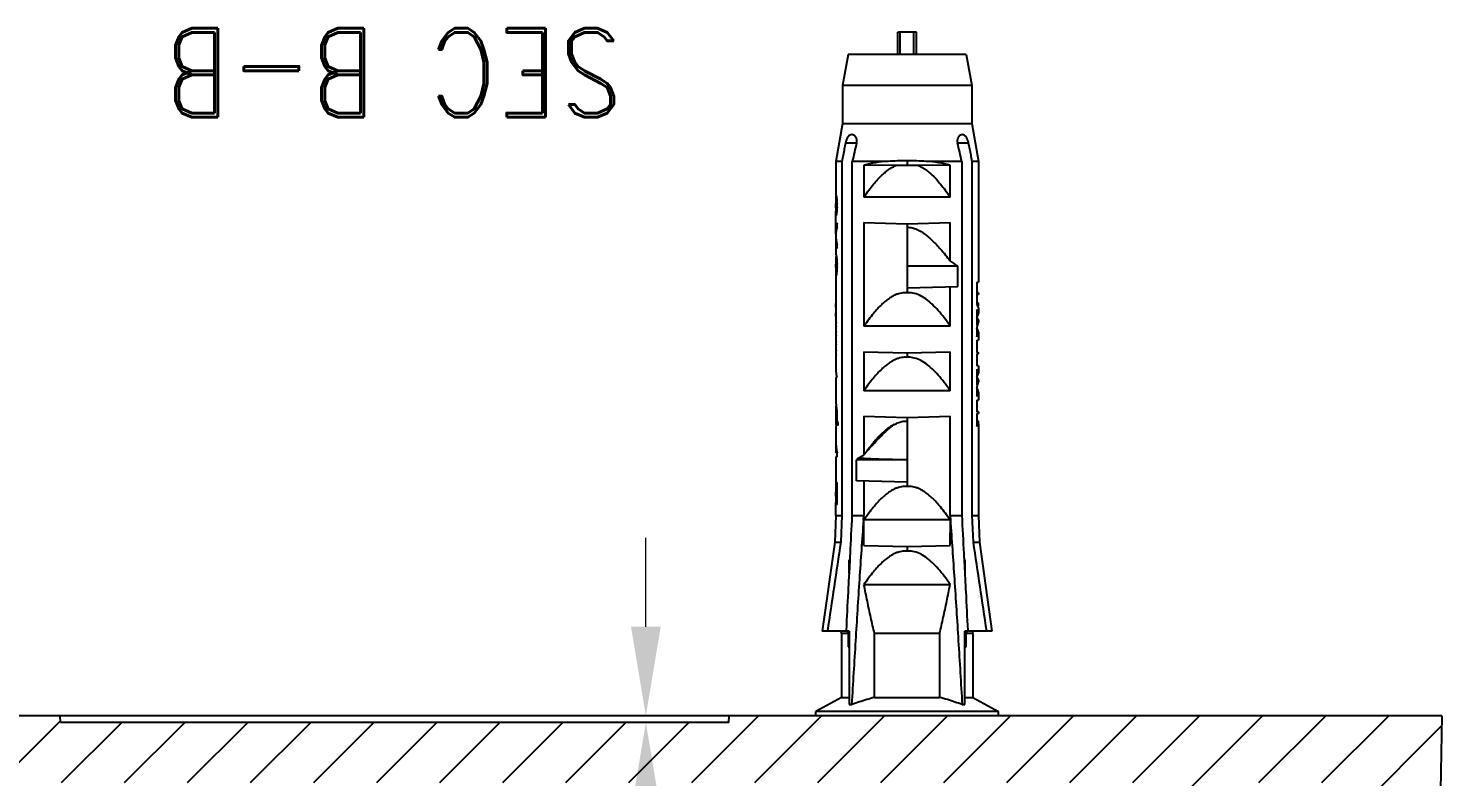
# Model space of a CAD drawing. Header units: millimetres. Extents: x 306 to 1885, y 393 to 1000.
# Drawn here: x 1322.1 to 1385.6, y 650.3 to 683.9 of the extents above; entities that cross this region are included whole.
import ezdxf
from ezdxf.enums import TextEntityAlignment as Align

# ---------------------------------------------------------------- set-up
doc = ezdxf.new("R2010")
doc.units = ezdxf.units.MM
doc.layers.add('dim', color=3, linetype='Continuous', lineweight=9)
doc.layers.add('hatch', color=56, linetype='Continuous', lineweight=9)
doc.styles.add('FFS', font='SIMFANG.TTF', dxfattribs={"width": 0.9})
doc.styles.add('ROMAND', font='romand.shx', dxfattribs={"width": 0.85, "bigfont": 'gbcbig.shx'})
doc.dimstyles.new('YanXiu', dxfattribs={"dimtxt": 2.5, "dimasz": 2.2, "dimexe": 1, "dimexo": 0.6, "dimgap": 0.66, "dimtad": 0, "dimzin": 1, "dimdsep": 46, "dimtxsty": 'FFS', "dimcen": 0, "dimclrd": 256, "dimclre": 131, "dimclrt": 42, "dimazin": 0, "dimtfac": 1, "dimtofl": 0, "dimtmove": 0, "dimatfit": 3, "dimfxl": 0, "dimlwd": 5, "dimlwe": 5, "dimarcsym": 0})

# ---------------------------------------------------------------- blocks, each defined once
blk = doc.blocks.new('*D46')
at = {"layer": 'Defpoints', "color": 0}
for p in [(-119.915, 43.852), (-116.191, 43.852), (-119.931, 43.552)]:
    blk.add_point(p, dxfattribs=at)
at = {"layer": 'dim', "lineweight": 5}
for p, q in [((-116.191, 47.852), (-116.191, 51.852)), ((-116.191, 39.552), (-116.191, 35.552))]:
    blk.add_line(p, q, dxfattribs=at)
at = {"layer": 'dim', "color": 131, "lineweight": 5}
for p, q in [((-118.916, 43.852), (-115.191, 43.852)), ((-118.931, 43.552), (-115.191, 43.552))]:
    blk.add_line(p, q, dxfattribs=at)
at = {"layer": 'dim'}
for points in [[(-116.857, 47.852), (-115.524, 47.852), (-116.191, 43.852)], [(-116.857, 39.552), (-115.524, 39.552), (-116.191, 43.552)]]:
    blk.add_solid(points, dxfattribs=at)
at = {"layer": 'dim', "color": 42, "insert": (-116.191, 58.555), "char_height": 5, "attachment_point": 5, "rotation": 90, "style": 'FFS'}
blk.add_mtext('0.30', dxfattribs=at)
blk = doc.blocks.new('u50')
h = blk.add_hatch()
h.set_pattern_fill('DEFAULT__12', color=5, scale=2, angle=45, style=0, pattern_type=0)
h.set_pattern_definition([(45, (-331.9686, -74.1004), (-1.414214, 1.414214), [])])
edge = h.paths.add_edge_path()
edge.add_line((-57.915, 43.552), (-60.415, 43.552))
edge.add_line((-60.415, 43.552), (-61.253, 75.552))
edge.add_line((-61.253, 75.552), (-62.702, 75.552))
edge.add_line((-62.702, 75.552), (-62.702, 85.552))
edge.add_line((-59.169, 85.552), (-62.702, 85.552))
edge.add_line((-59.148, 84.952), (-59.169, 85.552))
edge.add_line((-58.638, 84.952), (-59.148, 84.952))
edge.add_line((-58.011, 49.06), (-58.638, 84.952))
edge.add_line((-57.915, 43.552), (-58.011, 49.06))
edge = h.paths.add_edge_path()
edge.add_line((-70.311, 43.552), (-75.421, 43.552))
edge.add_line((-75.421, 43.552), (-75.421, 46.552))
edge.add_line((-72.811, 46.552), (-75.421, 46.552))
edge.add_line((-72.811, 46.552), (-72.104, 87.052))
edge.add_line((-71.137, 87.052), (-72.104, 87.052))
edge.add_line((-71.111, 85.552), (-71.137, 87.052))
edge.add_line((-68.129, 85.552), (-71.111, 85.552))
edge.add_line((-68.129, 75.552), (-68.129, 85.552))
edge.add_line((-68.129, 75.552), (-69.473, 75.552))
edge.add_line((-69.473, 75.552), (-70.311, 43.552))
edge = h.paths.add_edge_path()
edge.add_line((-75.421, 43.552), (-75.421, 46.552))
edge.add_line((-75.421, 43.552), (-75.421, 46.552))
edge = h.paths.add_edge_path()
edge.add_line((-75.421, 43.552), (-84.841, 43.552))
edge.add_line((-84.841, 43.552), (-84.841, 46.552))
edge.add_line((-82.77, 46.552), (-84.841, 46.552))
edge.add_line((-82.77, 46.552), (-82.665, 52.552))
edge.add_line((-81.165, 52.552), (-82.665, 52.552))
edge.add_line((-81.061, 46.552), (-81.165, 52.552))
edge.add_line((-78.77, 46.552), (-81.061, 46.552))
edge.add_line((-78.77, 46.552), (-78.665, 52.552))
edge.add_line((-77.165, 52.552), (-78.665, 52.552))
edge.add_line((-77.061, 46.552), (-77.165, 52.552))
edge.add_line((-75.421, 46.552), (-77.061, 46.552))
edge.add_line((-75.421, 43.552), (-75.421, 46.552))
edge = h.paths.add_edge_path()
edge.add_line((-84.841, 43.552), (-84.841, 46.552))
edge.add_line((-84.841, 43.552), (-84.841, 46.552))
edge = h.paths.add_edge_path()
edge.add_line((-151.915, 43.552), (-119.931, 43.552))
edge.add_line((-151.915, 43.552), (-151.819, 49.06))
edge.add_spline(control_points=[(-151.319, 49.552), (-151.608, 49.552), (-151.814, 49.349), (-151.819, 49.06)], knot_values=[0, 0, 0, 0, 1, 1, 1, 1], weights=[1, 0.808834, 0.808834, 1], degree=3, periodic=0)
edge.add_line((-151.319, 49.552), (-151.204, 49.552))
edge.add_spline(control_points=[(-151.204, 49.552), (-150.973, 49.552), (-150.808, 49.714), (-150.804, 49.945)], knot_values=[0, 0, 0, 0, 1, 1, 1, 1], weights=[1, 0.808834, 0.808834, 1], degree=3, periodic=0)
edge.add_line((-150.804, 49.945), (-150.193, 84.952))
edge.add_line((-150.193, 84.952), (-149.682, 84.952))
edge.add_line((-149.682, 84.952), (-149.661, 85.552))
edge.add_line((-149.661, 85.552), (-148.711, 85.552))
edge.add_line((-148.711, 85.552), (-148.684, 87.052))
edge.add_line((-148.684, 87.052), (-147.717, 87.052))
edge.add_line((-147.011, 46.552), (-147.717, 87.052))
edge.add_line((-147.011, 46.552), (-141.77, 46.552))
edge.add_line((-141.77, 46.552), (-141.665, 52.552))
edge.add_line((-141.665, 52.552), (-140.165, 52.552))
edge.add_line((-140.061, 46.552), (-140.165, 52.552))
edge.add_line((-140.061, 46.552), (-137.77, 46.552))
edge.add_line((-137.77, 46.552), (-137.665, 52.552))
edge.add_line((-137.665, 52.552), (-136.165, 52.552))
edge.add_line((-136.061, 46.552), (-136.165, 52.552))
edge.add_line((-136.061, 46.552), (-84.841, 46.552))
edge.add_line((-84.841, 43.552), (-84.841, 46.552))
edge.add_line((-89.9, 43.552), (-84.841, 43.552))
edge.add_line((-89.915, 43.852), (-89.9, 43.552))
edge.add_line((-119.915, 43.852), (-89.915, 43.852))
edge.add_line((-119.915, 43.852), (-119.931, 43.552))
at = {"color": 7}
for p, q in [((-151.915, 43.552), (-151.193, 84.952)), ((-151.915, 43.552), (-151.819, 49.06)), ((-119.915, 43.852), (-119.931, 43.552)), ((-119.915, 43.852), (-119.931, 43.552)), ((-119.915, 43.852), (-89.915, 43.852)), ((-119.915, 43.852), (-89.915, 43.852)), ((-89.915, 43.852), (-89.9, 43.552)), ((-89.915, 43.852), (-89.9, 43.552)), ((-151.915, 43.552), (-57.915, 43.552)), ((-151.915, 43.552), (-119.931, 43.552)), ((-132.015, 43.552), (-132.015, 43.352)), ((-132.015, 43.352), (-123.815, 43.352)), ((-130.865, 42.724), (-132.015, 43.352)), ((-124.965, 42.724), (-123.815, 43.352)), ((-123.815, 43.552), (-123.815, 43.352)), ((-89.9, 43.552), (-84.841, 43.552)), ((-130.515, 42.724), (-130.865, 42.724)), ((-130.865, 39.852), (-130.865, 42.724)), ((-130.388, 43.047), (-130.515, 43.047)), ((-130.515, 43.047), (-130.515, 39.752)), ((-126.452, 42.724), (-129.378, 42.724)), ((-129.378, 39.852), (-129.378, 42.724)), ((-126.452, 42.724), (-126.452, 39.852)), ((-125.315, 43.047), (-125.442, 43.047)), ((-125.315, 39.752), (-125.315, 43.047)), ((-124.965, 42.724), (-125.315, 42.724)), ((-124.965, 39.852), (-124.965, 42.724)), ((-130.563, 40.452), (-130.563, 39.852)), ((-125.267, 39.852), (-125.267, 40.452)), ((-131.72, 39.752), (-130.515, 39.752)), ((-131.164, 35.752), (-131.72, 39.752)), ((-130.865, 39.852), (-130.877, 39.752)), ((-130.865, 39.852), (-130.563, 39.852)), ((-130.576, 39.752), (-130.563, 39.852)), ((-129.378, 39.852), (-126.452, 39.852)), ((-125.315, 39.752), (-124.11, 39.752)), ((-125.267, 39.852), (-124.965, 39.852)), ((-125.267, 39.852), (-125.254, 39.752)), ((-124.965, 39.852), (-124.954, 39.752)), ((-124.667, 35.752), (-124.11, 39.752)), ((-125.981, 37.652), (-129.849, 37.652)), ((-130.508, 36.552), (-130.508, 37.152)), ((-130.476, 36.553), (-130.507, 37.152)), ((-125.324, 37.152), (-125.355, 36.553)), ((-125.323, 37.152), (-125.323, 36.552)), ((-130.508, 36.552), (-130.476, 36.552)), ((-125.355, 36.552), (-125.323, 36.552)), ((-130.892, 35.752), (-131.164, 35.752)), ((-131.115, 34.552), (-131.164, 35.752)), ((-130.892, 35.751), (-130.839, 34.552)), ((-129.849, 35.901), (-129.858, 34.753)), ((-127.915, 35.952), (-129.849, 35.901)), ((-127.915, 35.952), (-127.915, 36.152)), ((-125.981, 35.901), (-127.915, 35.952)), ((-125.981, 35.901), (-125.972, 34.761)), ((-124.991, 34.552), (-124.938, 35.751)), ((-124.667, 35.752), (-124.938, 35.752)), ((-124.715, 34.552), (-124.667, 35.752)), ((-130.839, 34.552), (-131.115, 34.552)), ((-131.115, 30.514), (-131.115, 34.552)), ((-130.839, 34.552), (-130.839, 18.652)), ((-129.849, 34.552), (-130.372, 34.552)), ((-130.372, 18.652), (-130.372, 34.552)), ((-129.849, 34.552), (-129.864, 34.769)), ((-129.852, 34.752), (-127.915, 34.752)), ((-129.849, 34.552), (-129.849, 30.101)), ((-125.966, 34.779), (-125.981, 34.552)), ((-125.981, 33.001), (-125.981, 34.552)), ((-125.458, 34.552), (-125.981, 34.552)), ((-125.458, 34.552), (-125.458, 18.652)), ((-124.991, 18.652), (-124.991, 34.552)), ((-124.715, 34.552), (-124.991, 34.552)), ((-124.715, 34.552), (-124.715, 33.973)), ((-124.772, 34.061), (-124.772, 33.074)), ((-124.772, 34.061), (-124.749, 34.061)), ((-124.749, 33.219), (-124.749, 34.061)), ((-124.718, 33.683), (-124.718, 33.509)), ((-124.715, 33.509), (-124.715, 33.683)), ((-127.915, 30.152), (-127.915, 33.252)), ((-127.915, 33.052), (-125.64, 32.992)), ((-124.772, 33.219), (-124.715, 33.219)), ((-124.715, 33.074), (-124.772, 33.074)), ((-124.717, 33.074), (-124.717, 33.219)), ((-124.715, 31.913), (-124.715, 33.074)), ((-125.64, 32.992), (-125.64, 32.052)), ((-127.915, 32.052), (-125.64, 32.052)), ((-125.981, 30.101), (-125.981, 31.828)), ((-124.772, 31.913), (-124.772, 31.739)), ((-124.772, 31.913), (-124.715, 31.913)), ((-124.772, 31.739), (-124.715, 31.739)), ((-124.715, 31.383), (-124.715, 31.739)), ((-124.715, 30.631), (-124.715, 31.179)), ((-131.049, 29.967), (-131.049, 30.552)), ((-124.735, 30.473), (-124.715, 30.473)), ((-131.049, 29.967), (-131.115, 29.967)), ((-131.115, 29.901), (-131.115, 29.967)), ((-131.115, 29.901), (-131.049, 29.901)), ((-131.111, 30.3), (-131.049, 30.3)), ((-131.049, 29.37), (-131.049, 29.901)), ((-127.915, 30.152), (-129.849, 30.101)), ((-125.981, 30.101), (-127.915, 30.152)), ((-124.805, 30.383), (-124.746, 30.383)), ((-124.775, 30.307), (-124.73, 30.307)), ((-124.768, 30.052), (-124.743, 30.052)), ((-124.761, 30.177), (-124.738, 30.177)), ((-124.756, 29.842), (-124.735, 29.842)), ((-124.746, 30.403), (-124.722, 30.403)), ((-124.715, 30.177), (-124.715, 30.403)), ((-124.715, 29.701), (-124.715, 29.966)), ((-131.049, 29.37), (-131.115, 29.37)), ((-131.115, 29.01), (-131.115, 29.37)), ((-131.049, 28.765), (-131.049, 29.218)), ((-124.743, 29.701), (-124.722, 29.701)), ((-124.735, 29.631), (-124.715, 29.631)), ((-124.715, 28.352), (-124.715, 29.473)), ((-131.115, 28.475), (-131.115, 28.556)), ((-131.049, 27.98), (-131.049, 28.684)), ((-129.849, 28.952), (-129.849, 27.201)), ((-129.849, 28.952), (-125.981, 28.952)), ((-125.981, 27.201), (-125.981, 28.952)), ((-131.115, 28.476), (-131.107, 28.401)), ((-131.115, 27.831), (-131.115, 28.162)), ((-131.107, 28.401), (-131.049, 28.401)), ((-131.106, 28.399), (-131.049, 28.399)), ((-124.772, 28.352), (-124.715, 28.352)), ((-124.729, 27.952), (-124.729, 27.133)), ((-131.115, 27.831), (-131.049, 27.831)), ((-131.049, 27.299), (-131.11, 27.299)), ((-131.049, 27.299), (-131.049, 27.831)), ((-127.915, 27.252), (-127.915, 27.452)), ((-131.115, 26.329), (-131.115, 26.681)), ((-131.049, 26.681), (-131.115, 26.681)), ((-131.11, 27.232), (-131.049, 27.232)), ((-131.049, 26.681), (-131.049, 27.232)), ((-127.915, 27.252), (-129.849, 27.201)), ((-125.981, 27.201), (-127.915, 27.252)), ((-124.729, 26.867), (-124.729, 26.708)), ((-124.715, 26.977), (-124.715, 27.243)), ((-124.715, 26.551), (-124.715, 26.817)), ((-131.049, 26.084), (-131.049, 26.537)), ((-129.849, 26.052), (-129.849, 24.301)), ((-129.849, 26.052), (-125.981, 26.052)), ((-125.981, 21.401), (-125.981, 26.052)), ((-124.728, 26.449), (-124.728, 26.289)), ((-124.726, 26.031), (-124.726, 25.871)), ((-124.715, 26.125), (-124.715, 26.391)), ((-131.115, 25.794), (-131.115, 25.875)), ((-131.115, 25.794), (-131.107, 25.719)), ((-131.115, 25.214), (-131.115, 25.481)), ((-131.107, 25.719), (-131.049, 25.719)), ((-131.106, 25.717), (-131.049, 25.717)), ((-131.049, 25.299), (-131.049, 26.003)), ((-124.724, 25.612), (-124.724, 25.453)), ((-124.715, 25.7), (-124.715, 25.966)), ((-124.715, 25.274), (-124.715, 25.54)), ((-131.115, 25), (-131.115, 24.997)), ((-131.049, 24.997), (-131.115, 24.997)), ((-131.049, 24.069), (-131.049, 25.006)), ((-124.723, 25.194), (-124.723, 25.034)), ((-124.715, 24.848), (-124.715, 25.034)), ((-131.115, 24.561), (-131.115, 24.627)), ((-131.115, 24.627), (-131.049, 24.627)), ((-131.115, 24.561), (-131.049, 24.561)), ((-130.19, 24.292), (-127.915, 24.352)), ((-130.19, 24.292), (-130.19, 23.352)), ((-127.915, 21.452), (-127.915, 24.552)), ((-124.715, 23.7), (-124.715, 24.452)), ((-131.115, 18.652), (-131.115, 24.069)), ((-131.049, 24.069), (-131.115, 24.069)), ((-124.767, 23.497), (-124.745, 23.497)), ((-124.761, 23.584), (-124.738, 23.584)), ((-124.753, 23.642), (-124.729, 23.642)), ((-124.729, 23.642), (-124.729, 23.787)), ((-130.19, 23.352), (-127.915, 23.352)), ((-129.849, 23.121), (-129.849, 21.401)), ((-124.772, 23.41), (-124.749, 23.41)), ((-124.772, 23.381), (-124.772, 23.265)), ((-124.772, 23.236), (-124.749, 23.236)), ((-124.767, 23.149), (-124.745, 23.149)), ((-124.761, 23.062), (-124.738, 23.062)), ((-124.753, 23.004), (-124.729, 23.004)), ((-124.753, 22.975), (-124.722, 22.975)), ((-124.749, 23.236), (-124.749, 23.41)), ((-124.747, 22.946), (-124.716, 22.946)), ((-124.718, 23.41), (-124.718, 23.265)), ((-124.715, 23.236), (-124.715, 23.439)), ((-124.772, 22.568), (-124.772, 22.394)), ((-124.715, 22.801), (-124.716, 22.801)), ((-124.715, 22.103), (-124.715, 22.801)), ((-124.772, 21.582), (-124.772, 21.408)), ((-124.722, 22.075), (-124.715, 22.075)), ((-124.722, 21.901), (-124.715, 21.901)), ((-124.715, 22.075), (-124.715, 22.103)), ((-124.715, 21.901), (-124.715, 21.873)), ((-124.715, 21.873), (-124.715, 20.885)), ((-127.915, 21.452), (-129.849, 21.401)), ((-125.981, 21.401), (-127.915, 21.452)), ((-124.729, 20.914), (-124.729, 21.088)), ((-124.772, 20.74), (-124.745, 20.74)), ((-124.772, 20.711), (-124.772, 20.566)), ((-124.772, 20.566), (-124.745, 20.566)), ((-124.767, 20.885), (-124.735, 20.885)), ((-124.767, 20.827), (-124.741, 20.827)), ((-124.767, 20.479), (-124.741, 20.479)), ((-124.762, 20.392), (-124.735, 20.392)), ((-124.76, 20.914), (-124.729, 20.914)), ((-124.757, 20.363), (-124.725, 20.363)), ((-124.757, 20.334), (-124.715, 20.334)), ((-124.745, 20.566), (-124.745, 20.74)), ((-124.724, 20.363), (-124.722, 20.363)), ((-124.716, 20.74), (-124.716, 20.566)), ((-124.715, 20.296), (-124.715, 20.334)), ((-129.849, 20.252), (-129.849, 18.816)), ((-129.849, 20.252), (-125.981, 20.252)), ((-125.981, 18.816), (-125.981, 20.252)), ((-124.741, 20.218), (-124.716, 20.218)), ((-124.721, 20.189), (-124.729, 20.189)), ((-124.715, 18.652), (-124.715, 20.189)), ((-130.815, 16.952), (-131.115, 18.652)), ((-131.115, 18.652), (-130.839, 18.652)), ((-130.372, 18.652), (-128.768, 18.652)), ((-129.849, 18.816), (-128.424, 18.842)), ((-127.915, 18.634), (-127.915, 18.839)), ((-127.406, 18.842), (-125.981, 18.816)), ((-127.062, 18.652), (-125.458, 18.652)), ((-125.015, 16.952), (-124.715, 18.652)), ((-124.991, 18.652), (-124.715, 18.652)), ((-130.679, 17.827), (-130.18, 17.827)), ((-125.651, 17.827), (-125.151, 17.827)), ((-130.815, 15.252), (-130.815, 16.952)), ((-125.015, 16.952), (-130.815, 16.952)), ((-125.015, 15.252), (-125.015, 16.952)), ((-130.565, 13.852), (-130.815, 15.252)), ((-130.815, 15.252), (-125.015, 15.252)), ((-125.265, 13.852), (-125.015, 15.252)), ((-130.565, 13.852), (-125.265, 13.852)), ((-128.335, 13.852), (-128.335, 12.852)), ((-128.22, 13.852), (-128.22, 12.852)), ((-127.611, 13.852), (-127.611, 12.852)), ((-127.496, 13.852), (-127.496, 12.852)), ((-128.335, 12.852), (-127.496, 12.852))]:
    blk.add_line(p, q, dxfattribs=at)
for centre, radius, start, end in [((949.965, 199.706), 1093.221, 188.413392, 188.625391), ((-131.641, 39.651), 1.005, 2.88574, 5.74444), ((-124.19, 39.651), 1.005, 174.25593, 177.11389), ((-1246.864, 205.864), 1134.749, 351.37816, 351.582402), ((-138.701, 41.825), 16.178, 321.0258, 321.8352), ((-128.062, 35.241), 3.997, 301.36795, 305.27951), ((-127.796, 35.221), 3.833, 302.20589, 304.22337), ((-133.066, 30.165), 2.017, 358.89992, 3.84924), ((-127.84, 26.46), 3.897, 232.90165, 238.95502), ((-24.628, 42.935), 108.497, 192.93338, 193.38082), ((-231.7, 43.052), 109.008, 346.62024, 347.06555)]:
    blk.add_arc(centre, radius, start, end, dxfattribs=at)
for centre, major_axis, ratio, start_param, end_param in [((-127.915, 34.364), (0, 16.787), 0.190622, -1.611366, -1.602717), ((-127.915, 34.007), (0, 5.596), 0.57187, -1.602717, -1.57678), ((-127.915, 33.822), (3.2, 0), 0.699469, 0.028594, 0.037245), ((-127.915, 33.742), (0, 5.036), 0.635407, 4.723692, 4.740983), ((-127.915, 33.648), (0, 13.43), 0.238279, 4.715049, 4.723692), ((-127.915, 32.828), (0, 16.787), 0.190622, -1.538876, -1.530227), ((-127.915, 33.444), (0, 4.477), 0.714828, 4.675146, 4.701086), ((-127.915, 33.185), (0, 5.596), 0.57187, -1.564812, -1.538876), ((-127.915, 33.545), (0, 13.43), 0.238279, 4.701086, 4.709729), ((-127.915, 31.179), (3.2, 0), 0.93262, 6.283202, 6.471802), ((-127.915, 31.383), (3.2, 0), 0.938755, 6.250727, 6.401814), ((-127.915, 30.213), (3.2, 0), 0.521455, 2.937045, 3.089176), ((-127.915, 31.818), (0, 5.76), 0.555556, -1.819097, -1.79568), ((-127.915, 30.138), (3.2, 0), 0.555556, 6.421628, 6.508069), ((-127.915, 30.824), (0, 3.2), 1, -1.693409, -1.680954), ((-127.915, 30.824), (0.045, 3.2), 1, -1.666829, -1.647582), ((-127.915, 30.631), (3.2, 0), 0.333333, -0.090911, 0), ((-127.915, 30.473), (3.2, 0), 0.333333, -0.065511, 0), ((-127.915, 29.966), (3.2, 0), 0.555556, 6.444101, 6.531486), ((-127.915, 31.789), (0, 9.6), 0.333333, -1.752754, -1.731712), ((-127.915, 28.315), (0, 9.6), 0.333333, 4.863659, 4.894347), ((-127.915, 30.824), (-0.034, 3.2), 1, -1.719978, -1.704148), ((-127.915, 31.315), (0, 9.6), 0.333333, 4.580462, 4.593578), ((-127.915, 28.789), (0, 9.6), 0.333333, 4.822334, 4.844316), ((-127.915, 29.966), (3.2, 0), 0.555556, 6.283181, 6.401996), ((-127.915, 29.491), (3.2, 0), 1, 6.348697, 6.39313), ((-127.915, 30.612), (3.2, 0), 1, -0.09553, -0.075514), ((-127.915, 30.138), (3.2, 0), 0.555556, 6.234981, 6.378715), ((-127.915, 30.612), (3.199, -0.07), 1, -0.053498, -0.043496), ((-127.915, 29.01), (3.2, 0), 0.320229, 2.937045, 3.34614), ((-127.915, 29.279), (3.2, 0), 1, 6.374096, 6.434455), ((-127.915, 29.473), (3.2, 0), 0.333333, 0, 0.090911), ((-127.915, 29.631), (3.2, 0), 0.333333, 0, 0.065511), ((-127.915, 28.556), (3.2, 0), 0.321614, 9.22023, 9.424757), ((-127.915, 28.162), (3.2, 0), 0.280537, 2.937045, 3.34614), ((-127.915, 27.243), (3.2, 0), 0.36397, -0.093888, 0.093888), ((-127.915, 26.977), (3.2, 0), 0.36397, -0.093888, 0), ((-127.915, 26.817), (3.2, 0), 0.36397, -0.093888, 0.068636), ((-127.915, 26.329), (3.2, 0), 0.320229, 2.937045, 3.34614), ((-127.915, 25.875), (3.2, 0), 0.321614, 9.22023, 9.424757), ((-127.915, 26.551), (3.2, 0), 0.36397, -0.087612, 0), ((-127.915, 26.391), (3.2, 0), 0.36397, -0.087612, 0.068621), ((-127.915, 26.125), (3.2, 0), 0.36397, -0.08134, 0), ((-127.915, 25.966), (3.2, 0), 0.36397, -0.08134, 0.068607), ((-127.915, 25.481), (3.2, 0), 0.280537, 9.22023, 9.629326), ((-127.915, 25.7), (3.2, 0), 0.36397, -0.07507, 0), ((-127.915, 25.54), (3.2, 0), 0.36397, -0.07507, 0.068593), ((-127.915, 25.274), (3.2, 0), 0.36397, -0.068804, 0), ((-127.915, 25.114), (3.2, 0), 0.36397, -0.068804, 0.068804), ((-127.915, 24.848), (3.2, 0), 0.36397, -0.059136, 0), ((-127.915, 24.452), (0, 5.543), 0.57735, 4.712389, 4.771525), ((-127.915, 24.452), (0, 8.792), 0.36397, 4.712389, 4.753035), ((-127.915, 26.529), (0, 16.787), 0.190622, -1.759413, -1.75062), ((-127.915, 24.527), (0, 5.596), 0.571866, 4.532565, 4.558861), ((-127.915, 24.056), (3.2, 0), 0.786897, -0.153528, -0.118629), ((-127.915, 24.863), (0, 10.072), 0.317704, 4.567602, 4.576331), ((-127.915, 24.18), (0, 5.036), 0.635407, 4.576331, 4.59376), ((-127.915, 23.891), (3.2, 0), 0.349731, -0.118629, -0.092552), ((-127.915, 23.849), (3.2, 0), 0.699465, 6.164556, 6.190633), ((-127.915, 24.091), (0, 16.787), 0.190622, -1.611366, -1.602717), ((-127.915, 23.734), (0, 5.596), 0.571867, -1.602717, -1.57678), ((-127.915, 23.469), (0, 5.036), 0.635407, 4.723692, 4.736869), ((-127.915, 23.412), (0, 10.072), 0.317704, 4.715049, 4.723692), ((-127.915, 20.117), (0, 16.787), 0.190622, -1.390972, -1.38218), ((-127.915, 22.119), (0, 5.596), 0.571866, -1.417268, -1.390972), ((-127.915, 22.59), (3.2, 0), 0.786897, 0.118629, 0.153528), ((-127.915, 21.783), (0, 10.072), 0.317704, 4.848447, 4.857176), ((-127.915, 22.466), (0, 5.036), 0.635407, -1.452167, -1.434739), ((-127.915, 22.797), (3.2, 0), 0.699465, 0.092552, 0.118629), ((-127.915, 22.729), (3.2, 0), 0.419678, 0.075204, 0.118629), ((-127.915, 22.9), (3.2, 0), 0.34973, 0.066538, 0.092552), ((-127.915, 22.938), (3.2, 0), 0.174865, 0.014628, 0.066538), ((-127.915, 22.584), (0, 16.787), 0.190622, -1.538876, -1.530227), ((-127.915, 22.959), (0, 5.036), 0.635407, -1.570796, -1.538876), ((-127.915, 23.206), (0, 5.036), 0.635407, 4.68792, 4.701086), ((-127.915, 23.263), (0, 10.072), 0.317704, 4.701086, 4.709729), ((-127.915, 22.103), (3.2, 0), 0.775493, 6.283212, 6.471802), ((-127.915, 21.931), (3.2, 0), 0.773092, 6.306459, 6.471802), ((-127.915, 22.794), (3.2, 0), 0.149885, 0.014628, 0.075204), ((-127.915, 22.046), (3.2, 0), 0.773092, -0.188616, -0.023273), ((-127.915, 21.873), (3.2, 0), 0.775493, -0.188616, -0.000006), ((-127.915, 21.657), (0, 4.477), 0.714833, -1.75062, -1.724324), ((-127.915, 21.357), (3.2, 0), 0.786897, -0.153528, -0.118629), ((-127.915, 21.192), (3.2, 0), 0.349732, -0.118629, -0.092552), ((-127.915, 23.859), (0, 16.787), 0.190622, -1.759413, -1.75062), ((-127.915, 18.048), (0, 13.43), 0.238278, -1.390972, -1.38218), ((-127.915, 19.249), (0, 6.715), 0.476555, 4.874669, 4.892213), ((-127.915, 19.791), (0, 3.357), 0.953111, -1.443458, -1.408516), ((-127.915, 22.106), (0, 10.072), 0.317704, 4.576331, 4.58505), ((-127.915, 19.2), (0, 10.072), 0.317704, 4.839728, 4.848447), ((-127.915, 21.254), (0, 3.357), 0.95311, -1.698135, -1.680725), ((-127.915, 19.839), (0, 5.036), 0.635407, 4.822318, 4.839728), ((-127.915, 21.069), (3.2, 0), 0.524598, -0.109929, -0.092552), ((-127.915, 20.269), (3.2, 0), 0.349732, 6.36706, 6.393114), ((-127.915, 20.437), (3.2, 0), 0.349732, -0.066538, -0.04057), ((-127.915, 20.596), (0, 5.036), 0.635407, -1.611366, -1.59407), ((-127.915, 20.066), (0, 13.43), 0.238278, 4.740983, 4.743866), ((-127.915, 20.258), (0, 6.715), 0.476555, 4.723692, 4.740983), ((-127.915, 20.986), (0, 16.787), 0.190622, -1.585425, -1.57678), ((-127.915, 20.713), (0, 10.072), 0.317704, -1.59407, -1.585425), ((-127.915, 20.111), (3.2, 0), 0.262299, 0.092552, 0.127339), ((-127.915, 20.237), (3.2, 0), 0.262299, -0.057878, -0.023273), ((-127.915, 20.296), (0, 3.357), 0.953111, 4.689116, 4.712389), ((-127.915, 19.798), (3.2, 0.103), 0.363645, -2.231501, -1.852346), ((-127.898, 19.878), (3.409, 0.11), 0.36439, -1.840568, -1.587483), ((-127.881, 19.962), (3.051, 0.1), 0.367522, -1.761907, -1.594162), ((-127.95, 19.962), (3.051, -0.1), 0.367522, -1.547431, -1.379686), ((-127.932, 19.878), (3.409, -0.11), 0.36439, -1.55411, -1.301025), ((-127.915, 19.798), (3.2, -0.103), 0.363645, -1.289246, -0.910092)]:
    blk.add_ellipse(centre, major_axis=major_axis, ratio=ratio, start_param=start_param, end_param=end_param, dxfattribs=at)
for points, start_tangent, end_tangent in [([(-130.388, 43.047), (-130.065, 42.932), (-129.732, 42.824), (-129.378, 42.724)], (0.937659, -0.347557), (0.96827, -0.249908)), ([(-129.858, 34.753), (-130.04, 37.411), (-130.215, 40.176), (-130.388, 43.047)], (-0.068447, 0.997655), (-0.059096, 0.998252)), ([(-126.452, 42.724), (-126.108, 42.821), (-125.775, 42.929), (-125.442, 43.047)], (0.96827, 0.249908), (0.937659, 0.347557)), ([(-125.442, 43.047), (-125.615, 40.179), (-125.79, 37.417), (-125.972, 34.761)], (-0.059096, -0.998252), (-0.068435, -0.997656)), ([(-130.515, 40.446), (-130.532, 40.449), (-130.548, 40.451), (-130.563, 40.452)], (-0.973482, 0.228762), (-1, 0)), ([(-125.267, 40.452), (-125.283, 40.451), (-125.299, 40.449), (-125.315, 40.446)], (-1, 0), (-0.973482, -0.228762)), ([(-130.507, 37.152), (-130.55, 37.989), (-130.637, 39.702)], (-0.051258, 0.998685), (-0.050303, 0.998734)), ([(-129.378, 39.852), (-129.542, 39.14), (-129.698, 38.406), (-129.849, 37.652)], (-0.233516, -0.972353), (-0.191143, -0.981562)), ([(-126.452, 39.852), (-126.288, 39.139), (-126.132, 38.405), (-125.981, 37.652)], (0.233516, -0.972353), (0.191143, -0.981562)), ([(-125.194, 39.702), (-125.281, 37.989), (-125.324, 37.152)], (-0.050303, -0.998734), (-0.051258, -0.998685)), ([(-129.849, 37.652), (-129.581, 37.279), (-129.312, 36.95), (-129.037, 36.663), (-128.754, 36.429), (-128.466, 36.261), (-128.178, 36.168), (-127.915, 36.152)], (0.565386, -0.824826), (0.997864, 0.065325)), ([(-127.915, 36.152), (-127.787, 36.151), (-127.66, 36.166), (-127.53, 36.198), (-127.395, 36.247), (-127.254, 36.317), (-127.105, 36.41), (-126.946, 36.529), (-126.776, 36.68), (-126.596, 36.864), (-126.404, 37.085), (-126.199, 37.346), (-125.981, 37.652)], (0.997864, -0.065325), (0.565386, 0.824826)), ([(-130.372, 34.552), (-130.461, 36.272), (-130.476, 36.553)], (-0.052321, 0.99863), (-0.051306, 0.998683)), ([(-125.355, 36.553), (-125.369, 36.272), (-125.458, 34.552)], (-0.051306, -0.998683), (-0.052321, -0.99863)), ([(-129.864, 34.769), (-129.633, 34.449), (-129.428, 34.186), (-129.235, 33.964), (-129.053, 33.779), (-128.882, 33.628), (-128.723, 33.507), (-128.573, 33.415), (-128.432, 33.346), (-128.298, 33.297), (-128.168, 33.266), (-128.042, 33.251), (-127.915, 33.252)], (0.565175, -0.824971), (0.997864, 0.065325)), ([(-127.915, 33.252), (-127.787, 33.251), (-127.66, 33.266), (-127.529, 33.298), (-127.394, 33.348), (-127.253, 33.417), (-127.103, 33.511), (-126.944, 33.631), (-126.774, 33.782), (-126.593, 33.967), (-126.4, 34.189), (-126.195, 34.452), (-125.966, 34.779)], (0.997864, -0.065325), (0.565801, 0.824542)), ([(-127.915, 34.752), (-127.398, 34.752), (-126.894, 34.752), (-126.417, 34.752), (-125.979, 34.752)], (1, 0), (0.999987, -0.00511)), ([(-127.915, 32.052), (-127.471, 32.05), (-127.042, 32.043), (-126.643, 32.032), (-126.287, 32.017), (-125.987, 31.999), (-125.753, 31.978)], (1, 0), (0.993641, -0.112593)), ([(-127.335, 30.474), (-127.028, 30.664), (-126.724, 30.93), (-126.428, 31.256), (-126.124, 31.649)], (0.90031, 0.435248), (0.586087, 0.810248)), ([(-126.124, 31.649), (-126.345, 31.407), (-126.548, 31.192), (-126.734, 31.002), (-126.904, 30.837), (-127.059, 30.695), (-127.203, 30.574), (-127.335, 30.474)], (-0.67013, -0.742244), (-0.817983, -0.575242)), ([(-131.111, 30.3), (-131.113, 30.417), (-131.115, 30.508), (-131.115, 30.516)], (-0.01783, 0.999841), (0.040447, 0.999182)), ([(-127.335, 30.474), (-127.538, 30.378), (-127.734, 30.325), (-127.915, 30.314)], (-0.868039, -0.496495), (-0.999146, 0.041324)), ([(-131.095, 28.59), (-131.115, 28.496), (-131.115, 28.476)], (-0.329967, -0.943992), (-0.003885, -0.999992)), ([(-131.049, 28.684), (-131.095, 28.59)], (-0.542046, -0.840349), (-0.329967, -0.943992)), ([(-129.849, 28.952), (-129.581, 28.579), (-129.312, 28.25), (-129.037, 27.963), (-128.754, 27.729), (-128.466, 27.561), (-128.178, 27.468), (-127.915, 27.452)], (0.565386, -0.824826), (0.997864, 0.065325)), ([(-127.915, 27.452), (-127.787, 27.451), (-127.66, 27.466), (-127.53, 27.498), (-127.395, 27.547), (-127.254, 27.617), (-127.105, 27.71), (-126.946, 27.829), (-126.776, 27.98), (-126.596, 28.164), (-126.404, 28.385), (-126.199, 28.646), (-125.981, 28.952)], (0.997864, -0.065325), (0.565386, 0.824826)), ([(-124.772, 28.352), (-124.751, 28.237), (-124.738, 28.103), (-124.729, 27.952)], (0.232148, -0.97268), (0.038768, -0.999248)), ([(-131.11, 27.232), (-131.111, 27.237), (-131.112, 27.249), (-131.112, 27.265), (-131.112, 27.282), (-131.111, 27.294), (-131.11, 27.299)], (-1, 0), (1, 0)), ([(-129.849, 26.052), (-129.581, 25.679), (-129.312, 25.35), (-129.037, 25.063), (-128.754, 24.829), (-128.466, 24.661), (-128.178, 24.568), (-127.915, 24.552)], (0.565386, -0.824826), (0.997864, 0.065325)), ([(-127.915, 24.552), (-127.787, 24.551), (-127.66, 24.566), (-127.53, 24.598), (-127.395, 24.647), (-127.254, 24.717), (-127.105, 24.81), (-126.946, 24.929), (-126.776, 25.08), (-126.596, 25.264), (-126.404, 25.485), (-126.199, 25.746), (-125.981, 26.052)], (0.997864, -0.065325), (0.565386, 0.824826)), ([(-131.095, 25.909), (-131.115, 25.814), (-131.115, 25.794)], (-0.329967, -0.943992), (-0.003885, -0.999992)), ([(-131.049, 26.003), (-131.095, 25.909)], (-0.542046, -0.840349), (-0.329967, -0.943992)), ([(-131.098, 25.214), (-131.107, 25.196), (-131.112, 25.152), (-131.115, 25.084), (-131.115, 25)], (-0.953002, -0.302965), (-0.000011, -1)), ([(-131.049, 25.006), (-131.06, 25.088), (-131.073, 25.152), (-131.086, 25.195), (-131.098, 25.214)], (-0.106087, 0.994357), (-0.869619, 0.493723)), ([(-131.102, 24.627), (-131.1, 24.623), (-131.099, 24.61)], (1, 0), (0.104505, -0.994524)), ([(-131.099, 24.61), (-131.098, 24.594), (-131.099, 24.578), (-131.1, 24.566), (-131.102, 24.561)], (0.104505, -0.994524), (-1, 0)), ([(-127.915, 21.614), (-128.027, 21.617), (-128.139, 21.633), (-128.253, 21.664), (-128.37, 21.709), (-128.49, 21.77), (-128.617, 21.849), (-128.752, 21.947), (-128.898, 22.068), (-129.056, 22.216), (-129.229, 22.392), (-129.418, 22.6), (-129.624, 22.842), (-129.849, 23.121)], (-0.999146, -0.041324), (-0.619115, 0.7853)), ([(-128.424, 18.842), (-128.567, 18.911), (-128.717, 19.004), (-128.877, 19.123), (-129.048, 19.274), (-129.229, 19.458), (-129.423, 19.681), (-129.629, 19.944), (-129.849, 20.252)], (-0.922505, 0.385984), (-0.565386, 0.824826)), ([(-125.981, 20.252), (-126.201, 19.944), (-126.407, 19.68), (-126.601, 19.458), (-126.783, 19.273), (-126.954, 19.123), (-127.114, 19.003), (-127.265, 18.911), (-127.406, 18.842)], (-0.565386, -0.824826), (-0.922505, -0.385984)), ([(-130.839, 18.652), (-130.786, 18.377), (-130.733, 18.102), (-130.679, 17.827)], (0.189622, -0.981857), (0.19141, -0.98151)), ([(-125.151, 17.827), (-125.098, 18.102), (-125.044, 18.377), (-124.991, 18.652)], (0.19141, 0.98151), (0.189622, 0.981857)), ([(-130.679, 17.827), (-130.667, 17.772), (-130.65, 17.717), (-130.63, 17.664), (-130.605, 17.615), (-130.577, 17.569), (-130.546, 17.53), (-130.511, 17.497), (-130.472, 17.472), (-130.432, 17.457), (-130.39, 17.452)], (0.19141, -0.98151), (1, -0.000098)), ([(-130.39, 17.452), (-130.389, 17.452), (-130.347, 17.457), (-130.306, 17.473), (-130.269, 17.497), (-130.238, 17.528), (-130.212, 17.564), (-130.192, 17.603), (-130.178, 17.645), (-130.17, 17.689), (-130.168, 17.733), (-130.171, 17.779), (-130.18, 17.827)], (1, -0.000098), (-0.23158, 0.972816)), ([(-125.651, 17.827), (-125.662, 17.736), (-125.654, 17.653), (-125.626, 17.577), (-125.578, 17.513), (-125.515, 17.468), (-125.441, 17.452)], (-0.23158, -0.972816), (1, 0.000027)), ([(-125.441, 17.452), (-125.438, 17.452), (-125.358, 17.472), (-125.285, 17.529), (-125.224, 17.616), (-125.18, 17.718), (-125.151, 17.827)], (1, 0.000027), (0.19141, 0.98151))]:
    blk.add_spline(points, degree=3, dxfattribs=dict(at, start_tangent=start_tangent, end_tangent=end_tangent))
at = {"layer": 'hatch', "color": 6, "style": 'ROMAND', "width": 0.85}
blk.add_text('SEC B-B', height=4, dxfattribs=at).set_placement((-104.915, 14.674), align=Align.MIDDLE)
at = {"layer": 'dim'}
dim = blk.add_linear_dim(base=(-116.191, 43.852), p1=(-119.931, 43.552), p2=(-119.915, 43.852), angle=90, dimstyle='YanXiu', override={"dimtxt": 5, "dimasz": 4, "dimexe": 0.9995, "dimexo": 0.9995, "dimgap": 0.9995}, dxfattribs=at)
dim.commit()
dim.dimension.update_dxf_attribs({"geometry": '*D46', "text_midpoint": (-116.191, 58.555)})

msp = doc.modelspace()

# ---------------------------------------------------------------- block references
at = {"rotation": 180}
msp.add_blockref('u50', (1233.672, 696.542), dxfattribs=at)

doc.saveas('drawing.dxf')
